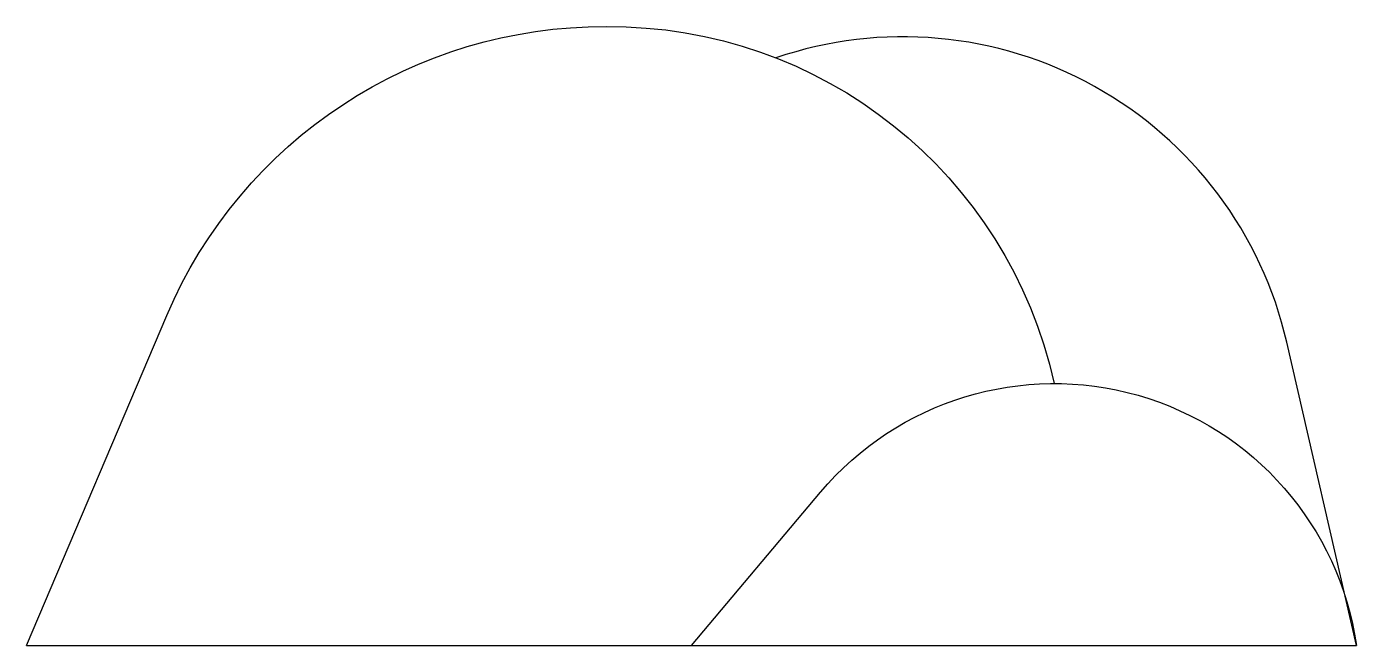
# Model space of a CAD drawing. Header units: metres. Extents: x -2.5 to 2.5, y 0 to 2.33.
import ezdxf

# ---------------------------------------------------------------- set-up
doc = ezdxf.new("R2010")
doc.units = ezdxf.units.M

msp = doc.modelspace()

# ---------------------------------------------------------------- linework, layer by layer
for points in [[(-2.5, 0), (-1.9731, 1.2404, -0.302349), (-0.3209, 2.3273, -0.354532), (1.3635, 0.9848, -0.657659)], [(2.5, 0), (2.2382, 1.1401, 0.444824), (0.3173, 2.2096, -7.04967)], [(0, 0), (0.4851, 0.5761, -0.647692), (2.5, 0, -1.154044)]]:
    msp.add_lwpolyline(points, format="xyb")
msp.add_lwpolyline([(-2.5, 0), (2.5, 0)])

doc.saveas('drawing.dxf')
